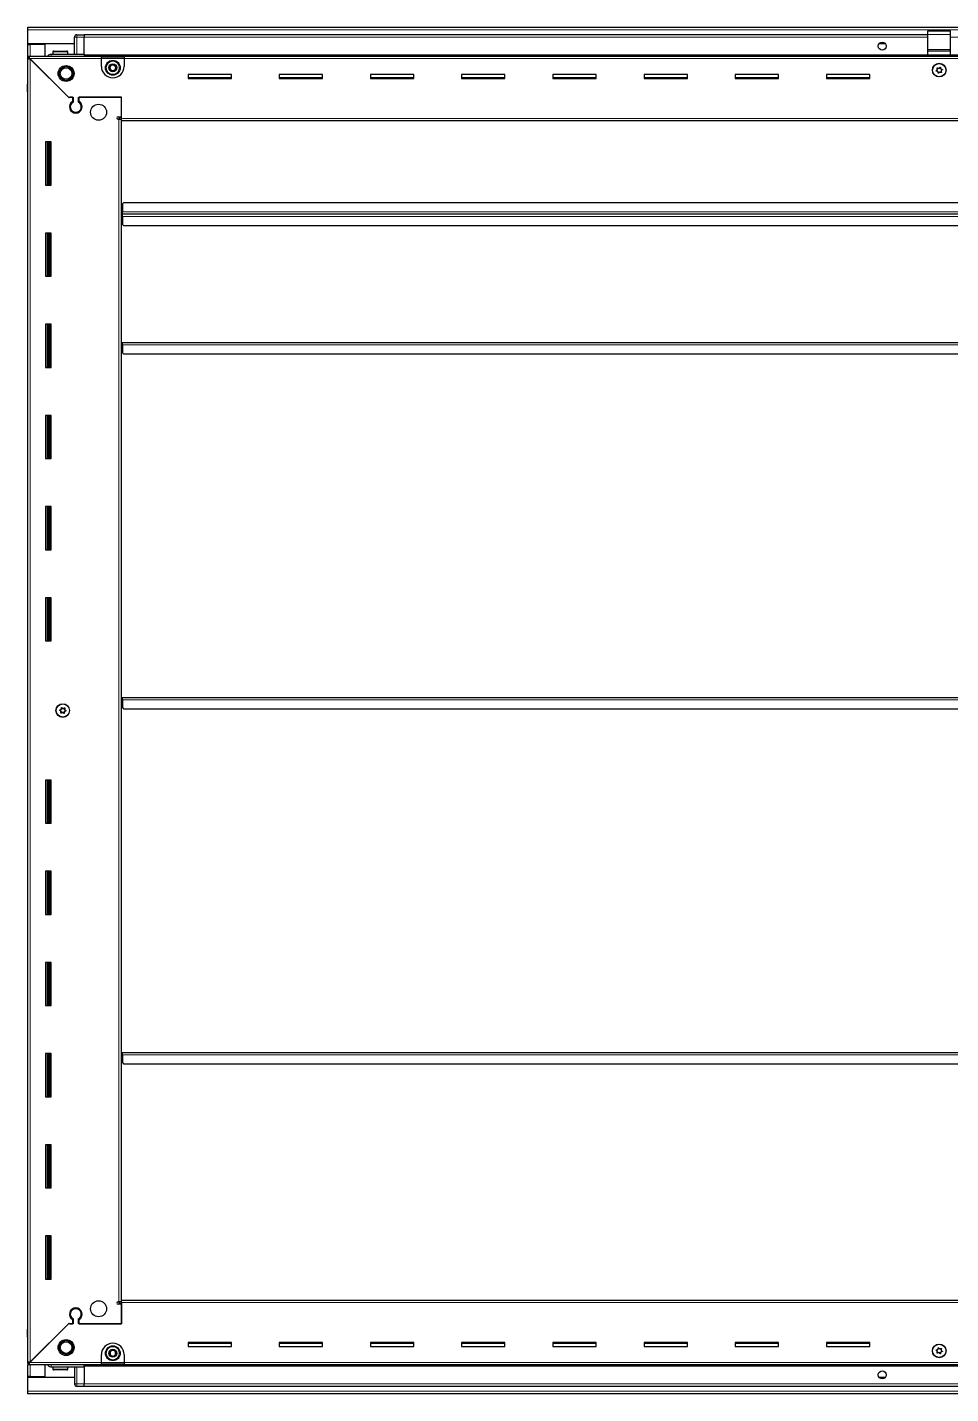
# Model space of a CAD drawing. Header units: millimetres. Extents: x 1132 to 6273, y -599 to 2283.
# Drawn here: x 4597 to 5407, y 848 to 2047 of the extents above; entities that cross this region are included whole.
import ezdxf

# ---------------------------------------------------------------- set-up
doc = ezdxf.new("R2010")
doc.units = ezdxf.units.MM

msp = doc.modelspace()

# ---------------------------------------------------------------- linework, layer by layer
at = {"color": 7, "linetype": 'Continuous', "lineweight": 25}
for p, q in [((4597.6, 2046.6), (6196.6, 2046.6)), ((4597.6, 2044.5), (4597.6, 2046.6)), ((4597.6, 2032.1), (4597.6, 2044.5)), ((4639.28, 2039.6), (4639.28, 2039.6)), ((4640.6, 2040.1), (4647.1, 2040.1)), ((4640.6, 2040.1), (4647.1, 2040.1)), ((4647.1, 2040.1), (4647.1, 2040.1)), ((4647.1, 2040.1), (4647.1, 2040.1)), ((4647.1, 2040.1), (4647.1, 2038.1)), ((5387.1, 2039.95), (4647.1, 2039.95)), ((5387.1, 2043.6), (5407.1, 2043.6)), ((5387.1, 2040.34), (5387.1, 2043.6)), ((5387.1, 2027.19), (5387.1, 2040.34)), ((5407.1, 2040.34), (5407.1, 2043.6)), ((5407.1, 2027.19), (5407.1, 2040.34)), ((4638.6, 2032.1), (4597.6, 2032.1)), ((4597.6, 2031.6), (4597.6, 2032.1)), ((4597.6, 2021.35), (4597.6, 2031.6)), ((4597.6, 2031.6), (4599.7, 2031.6)), ((4599.1, 2031.6), (4599.1, 2032.1)), ((4612.6, 2031.6), (4599.7, 2031.6)), ((4612.6, 2021.35), (4612.6, 2031.6)), ((4638.6, 2023.1), (4638.6, 2038.1)), ((4647.1, 2023.1), (4647.1, 2038.1)), ((5349.97, 2032.1), (5344.23, 2032.1)), ((5387.1, 2026.1), (5387.1, 2027.19)), ((5407.1, 2026.1), (5407.1, 2027.19)), ((4597.6, 2019.85), (4597.6, 2021.35)), ((4597.6, 2021.35), (4598.6, 2021.35)), ((4597.6, 2019.35), (4597.6, 2019.85)), ((4597.6, 2019.85), (4598.6, 2019.85)), ((4597.6, 874.85), (4597.6, 2019.35)), ((4599.1, 2019.35), (4597.6, 2019.35)), ((4598.6, 2021.35), (4662.1, 2021.35)), ((4598.6, 2019.85), (4598.6, 2021.35)), ((4599.2, 2019.25), (4633.1, 1985.35)), ((4633.8, 1984.65), (4599.7, 2018.75)), ((4618.1, 2023.1), (4647.1, 2023.1)), ((4619.6, 2025), (4619.6, 2023.1)), ((4620.4, 2025.8), (4631.8, 2025.8)), ((4632.6, 2023.1), (4632.6, 2025)), ((4647.1, 2023.1), (4647.1, 2022.6)), ((4647.1, 2021.95), (6147.1, 2021.95)), ((4662.1, 2019.25), (4662.1, 2021.35)), ((4662.1, 2021.35), (4682.1, 2021.35)), ((4662.1, 2019.85), (4682.1, 2019.85)), ((4662.1, 2012.35), (4662.1, 2019.25)), ((4682.1, 2021.35), (6112.1, 2021.35)), ((4682.1, 2021.35), (4682.1, 2019.25)), ((4682.1, 2019.25), (4682.1, 2012.35)), ((5387.1, 2026.1), (5407.1, 2026.1)), ((5387.1, 2022.6), (5387.1, 2026.1)), ((5387.1, 2022.6), (5407.1, 2022.6)), ((5391.1, 2022.6), (5391.1, 2021.95)), ((5393.6, 2021.95), (5393.6, 2022.6)), ((5400.6, 2021.95), (5400.6, 2022.6)), ((5403.1, 2021.95), (5403.1, 2022.6)), ((5407.1, 2022.6), (5407.1, 2026.1)), ((4776.1, 2005.1), (4738.1, 2005.1)), ((4738.1, 2005.1), (4738.1, 2001.6)), ((4776.1, 2002.35), (4738.1, 2002.35)), ((4776.1, 2001.6), (4776.1, 2005.1)), ((4856.1, 2005.1), (4818.1, 2005.1)), ((4818.1, 2005.1), (4818.1, 2001.6)), ((4856.1, 2002.35), (4818.1, 2002.35)), ((4856.1, 2001.6), (4856.1, 2005.1)), ((4936.1, 2005.1), (4898.1, 2005.1)), ((4898.1, 2005.1), (4898.1, 2001.6)), ((4936.1, 2002.35), (4898.1, 2002.35)), ((4936.1, 2001.6), (4936.1, 2005.1)), ((5016.1, 2005.1), (4978.1, 2005.1)), ((4978.1, 2005.1), (4978.1, 2001.6)), ((5016.1, 2002.35), (4978.1, 2002.35)), ((5016.1, 2001.6), (5016.1, 2005.1)), ((5096.1, 2005.1), (5058.1, 2005.1)), ((5058.1, 2005.1), (5058.1, 2001.6)), ((5096.1, 2002.35), (5058.1, 2002.35)), ((5096.1, 2001.6), (5096.1, 2005.1)), ((5176.1, 2005.1), (5138.1, 2005.1)), ((5138.1, 2005.1), (5138.1, 2001.6)), ((5176.1, 2002.35), (5138.1, 2002.35)), ((5176.1, 2001.6), (5176.1, 2005.1)), ((5256.1, 2005.1), (5218.1, 2005.1)), ((5218.1, 2005.1), (5218.1, 2001.6)), ((5256.1, 2002.35), (5218.1, 2002.35)), ((5256.1, 2001.6), (5256.1, 2005.1)), ((5336.1, 2005.1), (5298.1, 2005.1)), ((5298.1, 2005.1), (5298.1, 2001.6)), ((5336.1, 2002.35), (5298.1, 2002.35)), ((5336.1, 2001.6), (5336.1, 2005.1)), ((4597.1, 1996.6), (4597.1, 1990.1)), ((4597.1, 1990.1), (4597.1, 1996.6)), ((4738.1, 2001.6), (4776.1, 2001.6)), ((4818.1, 2001.6), (4856.1, 2001.6)), ((4898.1, 2001.6), (4936.1, 2001.6)), ((4978.1, 2001.6), (5016.1, 2001.6)), ((5058.1, 2001.6), (5096.1, 2001.6)), ((5138.1, 2001.6), (5176.1, 2001.6)), ((5218.1, 2001.6), (5256.1, 2001.6)), ((5298.1, 2001.6), (5336.1, 2001.6)), ((4597.1, 1990.1), (4597.1, 1990.1)), ((4597.6, 1990.1), (4597.1, 1990.1)), ((4597.25, 1990.1), (4597.25, 904.1)), ((4633.1, 1985.35), (4637.3, 1985.35)), ((4634.5, 1985.35), (4633.8, 1984.65)), ((4636.6, 1985.35), (4634.5, 1985.35)), ((4636.6, 1985.35), (4636.6, 1981.46)), ((4637.3, 1985.35), (4637.3, 1981.07)), ((4641.9, 1985.35), (4679.6, 1985.35)), ((4641.9, 1981.07), (4641.9, 1985.35)), ((4642.6, 1981.46), (4642.6, 1985.35)), ((4679.6, 1985.35), (4642.6, 1985.35)), ((4679.6, 1966.7), (4679.6, 1985.35)), ((4679.6, 1968.1), (4679.6, 1985.35)), ((4637.6, 1972.49), (4637.6, 1971.73)), ((4676.75, 1968.1), (4679.6, 1968.1)), ((4679.6, 1967.1), (4677.6, 1967.1)), ((4677.6, 1967.1), (4677.6, 1966.1)), ((4679.6, 1964.6), (4679.6, 1966.7)), ((4677.5, 1966.1), (4676.75, 1966.1)), ((4677.5, 1966.1), (4679.6, 1966.1)), ((6114.6, 1964.6), (4679.6, 1964.6)), ((4679.6, 929.6), (4679.6, 1964.6)), ((4618.1, 1946.1), (4613.1, 1946.1)), ((4613.1, 1946.1), (4613.1, 1908.1)), ((4615.25, 1908.1), (4615.25, 1946.1)), ((4617.04, 1908.1), (4617.04, 1946.1)), ((4617.08, 1908.1), (4617.08, 1946.1)), ((4618.1, 1908.1), (4618.1, 1946.1)), ((4613.1, 1908.1), (4618.1, 1908.1)), ((4680.35, 1882.6), (4679.6, 1882.6)), ((4680.6, 1885.45), (4680.35, 1885.45)), ((4680.35, 1885.45), (4680.35, 1882.6)), ((4680.35, 1882.6), (4680.35, 1879.75)), ((4681.6, 1892.6), (4680.6, 1891.6)), ((4680.6, 1891.6), (4680.6, 1884.7)), ((4680.6, 1882.6), (4680.6, 1884.7)), ((4680.6, 1880.5), (4680.6, 1882.6)), ((6113.6, 1882.6), (4680.6, 1882.6)), ((6112.6, 1892.6), (4681.6, 1892.6)), ((4680.35, 1879.75), (4680.6, 1879.75)), ((4680.6, 1880.5), (4680.6, 1873.6)), ((4680.6, 1873.6), (4681.6, 1872.6)), ((4681.6, 1872.6), (6112.6, 1872.6)), ((4618.1, 1866.1), (4613.1, 1866.1)), ((4613.1, 1866.1), (4613.1, 1828.1)), ((4615.25, 1828.1), (4615.25, 1866.1)), ((4617.04, 1828.1), (4617.04, 1866.1)), ((4617.08, 1828.1), (4617.08, 1866.1)), ((4618.1, 1828.1), (4618.1, 1866.1)), ((4613.1, 1828.1), (4618.1, 1828.1)), ((4618.1, 1786.1), (4613.1, 1786.1)), ((4613.1, 1786.1), (4613.1, 1748.1)), ((4615.25, 1748.1), (4615.25, 1786.1)), ((4617.04, 1748.1), (4617.04, 1786.1)), ((4617.08, 1748.1), (4617.08, 1786.1)), ((4618.1, 1748.1), (4618.1, 1786.1)), ((4679.6, 1770.1), (4680.35, 1770.1)), ((4680.35, 1770.1), (4680.35, 1767.25)), ((4680.35, 1767.25), (4680.6, 1767.25)), ((4680.6, 1768), (4680.6, 1770.1)), ((4680.6, 1770.1), (6113.6, 1770.1)), ((4680.6, 1768), (4680.6, 1761.1)), ((4680.6, 1761.1), (4681.6, 1760.1)), ((4681.6, 1760.1), (6112.6, 1760.1)), ((4613.1, 1748.1), (4618.1, 1748.1)), ((4618.1, 1706.1), (4613.1, 1706.1)), ((4613.1, 1706.1), (4613.1, 1668.1)), ((4615.25, 1668.1), (4615.25, 1706.1)), ((4617.04, 1668.1), (4617.04, 1706.1)), ((4617.08, 1668.1), (4617.08, 1706.1)), ((4618.1, 1668.1), (4618.1, 1706.1)), ((4613.1, 1668.1), (4618.1, 1668.1)), ((4618.1, 1626.1), (4613.1, 1626.1)), ((4613.1, 1626.1), (4613.1, 1588.1)), ((4615.25, 1588.1), (4615.25, 1626.1)), ((4617.04, 1588.1), (4617.04, 1626.1)), ((4617.08, 1588.1), (4617.08, 1626.1)), ((4618.1, 1588.1), (4618.1, 1626.1)), ((4613.1, 1588.1), (4618.1, 1588.1)), ((4618.1, 1546.1), (4613.1, 1546.1)), ((4613.1, 1546.1), (4613.1, 1508.1)), ((4615.25, 1508.1), (4615.25, 1546.1)), ((4617.04, 1508.1), (4617.04, 1546.1)), ((4617.08, 1508.1), (4617.08, 1546.1)), ((4618.1, 1508.1), (4618.1, 1546.1)), ((4613.1, 1508.1), (4618.1, 1508.1)), ((4679.6, 1458.6), (4680.35, 1458.6)), ((4680.35, 1458.6), (4680.35, 1455.75)), ((4680.35, 1455.75), (4680.6, 1455.75)), ((4680.6, 1456.5), (4680.6, 1458.6)), ((4680.6, 1458.6), (6113.6, 1458.6)), ((4680.6, 1456.5), (4680.6, 1449.6)), ((4680.6, 1449.6), (4681.6, 1448.6)), ((4681.6, 1448.6), (6112.6, 1448.6)), ((4618.1, 1386.1), (4613.1, 1386.1)), ((4613.1, 1386.1), (4613.1, 1348.1)), ((4615.25, 1348.1), (4615.25, 1386.1)), ((4617.04, 1348.1), (4617.04, 1386.1)), ((4617.08, 1348.1), (4617.08, 1386.1)), ((4618.1, 1348.1), (4618.1, 1386.1)), ((4613.1, 1348.1), (4618.1, 1348.1)), ((4618.1, 1306.1), (4613.1, 1306.1)), ((4613.1, 1306.1), (4613.1, 1268.1)), ((4615.25, 1268.1), (4615.25, 1306.1)), ((4617.04, 1268.1), (4617.04, 1306.1)), ((4617.08, 1268.1), (4617.08, 1306.1)), ((4618.1, 1268.1), (4618.1, 1306.1)), ((4613.1, 1268.1), (4618.1, 1268.1)), ((4618.1, 1226.1), (4613.1, 1226.1)), ((4613.1, 1226.1), (4613.1, 1188.1)), ((4615.25, 1188.1), (4615.25, 1226.1)), ((4617.04, 1188.1), (4617.04, 1226.1)), ((4617.08, 1188.1), (4617.08, 1226.1)), ((4618.1, 1188.1), (4618.1, 1226.1)), ((4613.1, 1188.1), (4618.1, 1188.1)), ((4618.1, 1146.1), (4613.1, 1146.1)), ((4613.1, 1146.1), (4613.1, 1108.1)), ((4615.25, 1108.1), (4615.25, 1146.1)), ((4617.04, 1108.1), (4617.04, 1146.1)), ((4617.08, 1108.1), (4617.08, 1146.1)), ((4618.1, 1108.1), (4618.1, 1146.1)), ((4679.6, 1147.1), (4680.35, 1147.1)), ((4680.35, 1147.1), (4680.35, 1144.25)), ((4680.35, 1144.25), (4680.6, 1144.25)), ((4680.6, 1145), (4680.6, 1147.1)), ((4680.6, 1147.1), (6113.6, 1147.1)), ((4680.6, 1145), (4680.6, 1138.1)), ((4680.6, 1138.1), (4681.6, 1137.1)), ((4681.6, 1137.1), (6112.6, 1137.1)), ((4613.1, 1108.1), (4618.1, 1108.1)), ((4618.1, 1066.1), (4613.1, 1066.1)), ((4613.1, 1066.1), (4613.1, 1028.1)), ((4615.25, 1028.1), (4615.25, 1066.1)), ((4617.04, 1028.1), (4617.04, 1066.1)), ((4617.08, 1028.1), (4617.08, 1066.1)), ((4618.1, 1028.1), (4618.1, 1066.1)), ((4613.1, 1028.1), (4618.1, 1028.1)), ((4618.1, 986.1), (4613.1, 986.1)), ((4613.1, 986.1), (4613.1, 948.1)), ((4615.25, 948.1), (4615.25, 986.1)), ((4617.04, 948.1), (4617.04, 986.1)), ((4617.08, 948.1), (4617.08, 986.1)), ((4618.1, 948.1), (4618.1, 986.1)), ((4613.1, 948.1), (4618.1, 948.1)), ((4676.75, 928.1), (4677.5, 928.1)), ((4679.6, 926.1), (4676.75, 926.1)), ((4679.6, 928.1), (4677.5, 928.1)), ((4677.6, 928.1), (4677.6, 927.1)), ((4677.6, 927.1), (4679.6, 927.1)), ((4679.6, 927.5), (4679.6, 929.6)), ((4679.6, 929.6), (6114.6, 929.6)), ((4679.6, 927.5), (4679.6, 908.85)), ((4679.6, 908.85), (4679.6, 926.1)), ((4636.6, 912.74), (4636.6, 908.85)), ((4637.3, 913.14), (4637.3, 908.85)), ((4637.6, 922.48), (4637.6, 921.72)), ((4641.9, 908.85), (4641.9, 913.14)), ((4642.6, 908.85), (4642.6, 912.74)), ((4597.1, 904.1), (4597.1, 904.1)), ((4597.1, 897.6), (4597.1, 904.1)), ((4597.1, 904.1), (4597.1, 904.1)), ((4597.1, 904.1), (4597.1, 897.6)), ((4597.6, 904.1), (4597.1, 904.1)), ((4633.1, 908.85), (4599.2, 874.95)), ((4599.7, 875.45), (4633.8, 909.55)), ((4637.3, 908.85), (4633.1, 908.85)), ((4633.8, 909.55), (4634.5, 908.85)), ((4634.5, 908.85), (4636.6, 908.85)), ((4679.6, 908.85), (4641.9, 908.85)), ((4642.6, 908.85), (4679.6, 908.85)), ((4597.6, 896.28), (4597.6, 896.28)), ((4776.1, 892.6), (4738.1, 892.6)), ((4738.1, 892.6), (4738.1, 889.1)), ((4738.1, 891.85), (4776.1, 891.85)), ((4738.1, 889.1), (4776.1, 889.1)), ((4776.1, 889.1), (4776.1, 892.6)), ((4856.1, 892.6), (4818.1, 892.6)), ((4818.1, 892.6), (4818.1, 889.1)), ((4818.1, 891.85), (4856.1, 891.85)), ((4818.1, 889.1), (4856.1, 889.1)), ((4856.1, 889.1), (4856.1, 892.6)), ((4936.1, 892.6), (4898.1, 892.6)), ((4898.1, 892.6), (4898.1, 889.1)), ((4898.1, 891.85), (4936.1, 891.85)), ((4898.1, 889.1), (4936.1, 889.1)), ((4936.1, 889.1), (4936.1, 892.6)), ((5016.1, 892.6), (4978.1, 892.6)), ((4978.1, 892.6), (4978.1, 889.1)), ((4978.1, 891.85), (5016.1, 891.85)), ((4978.1, 889.1), (5016.1, 889.1)), ((5016.1, 889.1), (5016.1, 892.6)), ((5096.1, 892.6), (5058.1, 892.6)), ((5058.1, 892.6), (5058.1, 889.1)), ((5058.1, 891.85), (5096.1, 891.85)), ((5058.1, 889.1), (5096.1, 889.1)), ((5096.1, 889.1), (5096.1, 892.6)), ((5176.1, 892.6), (5138.1, 892.6)), ((5138.1, 892.6), (5138.1, 889.1)), ((5138.1, 891.85), (5176.1, 891.85)), ((5138.1, 889.1), (5176.1, 889.1)), ((5176.1, 889.1), (5176.1, 892.6)), ((5256.1, 892.6), (5218.1, 892.6)), ((5218.1, 892.6), (5218.1, 889.1)), ((5218.1, 891.85), (5256.1, 891.85)), ((5218.1, 889.1), (5256.1, 889.1)), ((5256.1, 889.1), (5256.1, 892.6)), ((5336.1, 892.6), (5298.1, 892.6)), ((5298.1, 892.6), (5298.1, 889.1)), ((5298.1, 891.85), (5336.1, 891.85)), ((5298.1, 889.1), (5336.1, 889.1)), ((5336.1, 889.1), (5336.1, 892.6)), ((4662.1, 874.95), (4662.1, 881.85)), ((4682.1, 881.85), (4682.1, 874.95)), ((4597.6, 874.35), (4597.6, 874.85)), ((4599.1, 874.85), (4597.6, 874.85)), ((4597.6, 874.35), (4597.6, 872.85)), ((4598.6, 874.35), (4597.6, 874.35)), ((4597.6, 862.6), (4597.6, 872.85)), ((4598.6, 872.85), (4597.6, 872.85)), ((4598.6, 874.35), (4598.6, 872.85)), ((4662.1, 872.85), (4598.6, 872.85)), ((4612.6, 862.6), (4612.6, 872.85)), ((4618.1, 871.1), (4647.1, 871.1)), ((4619.6, 871.1), (4619.6, 869.2)), ((4624.17, 868.4), (4620.4, 868.4)), ((4631.8, 868.4), (4624.17, 868.4)), ((4632.6, 869.2), (4632.6, 871.1)), ((4638.6, 871.1), (4638.6, 856.1)), ((6147.1, 872.25), (4647.1, 872.25)), ((4647.1, 871.1), (4647.1, 871.6)), ((4647.1, 871.1), (4647.1, 856.1)), ((4662.1, 872.85), (4662.1, 874.95)), ((4682.1, 874.35), (4662.1, 874.35)), ((4682.1, 872.85), (4662.1, 872.85)), ((4682.1, 874.95), (4682.1, 872.85)), ((6112.1, 872.85), (4682.1, 872.85)), ((4599.7, 862.6), (4597.6, 862.6)), ((4597.6, 862.1), (4597.6, 862.6)), ((4597.6, 849.7), (4597.6, 862.1)), ((4597.6, 862.1), (4638.6, 862.1)), ((4599.1, 862.1), (4599.1, 862.6)), ((4599.7, 862.6), (4612.6, 862.6)), ((4638.6, 856.1), (4638.6, 856.1)), ((4640.6, 854.1), (4647.1, 854.1)), ((4640.6, 854.1), (4647.1, 854.1)), ((4647.1, 854.1), (4647.1, 856.1)), ((4647.1, 854.25), (6147.1, 854.25)), ((4647.1, 854.1), (4647.1, 854.1)), ((5344.23, 862.1), (5349.97, 862.1)), ((4597.6, 847.6), (4597.6, 849.7)), ((6196.6, 847.6), (4597.6, 847.6))]:
    msp.add_line(p, q, dxfattribs=at)
at = {"color": 8, "linetype": 'Continuous', "lineweight": 18}
for p, q in [((6196.6, 2044.5), (4597.6, 2044.5)), ((4640.6, 2040.1), (4640.6, 2038.1)), ((5387.1, 2040.34), (5407.1, 2040.34)), ((4599.7, 2031.6), (4599.7, 2032.1)), ((4599.7, 2021.35), (4599.7, 2031.6)), ((4638.6, 2038.1), (4640.6, 2038.1)), ((4640.6, 2038.1), (4640.6, 2023.1)), ((4647.1, 2038.1), (4640.6, 2038.1)), ((5387.1, 2037.95), (4647.1, 2037.95)), ((5387.1, 2027.19), (5407.1, 2027.19)), ((6147.1, 2037.95), (5407.1, 2037.95)), ((4662.1, 2019.25), (4599.2, 2019.25)), ((4599.7, 2018.75), (4599.7, 875.45)), ((4619.6, 2025), (4632.6, 2025)), ((5387.1, 2022.6), (4647.1, 2022.6)), ((6147.1, 2021.37), (4647.1, 2021.37)), ((4662.1, 2019.25), (4682.1, 2019.25)), ((6112.1, 2019.25), (4682.1, 2019.25)), ((5393.1, 2021.95), (5393.1, 2022.6)), ((5401.1, 2021.95), (5401.1, 2022.6)), ((6147.1, 2022.6), (5407.1, 2022.6)), ((4597.6, 1996.6), (4597.1, 1996.6)), ((4679.6, 1966.7), (6114.6, 1966.7)), ((4677.5, 928.1), (4677.5, 1966.1)), ((4614.6, 1946.1), (4614.6, 1908.1)), ((4615.84, 1946.1), (4615.84, 1908.1)), ((6113.6, 1884.7), (4680.6, 1884.7)), ((4680.6, 1880.5), (6113.6, 1880.5)), ((4614.6, 1866.1), (4614.6, 1828.1)), ((4615.84, 1866.1), (4615.84, 1828.1)), ((4614.6, 1786.1), (4614.6, 1748.1)), ((4615.84, 1786.1), (4615.84, 1748.1)), ((4680.6, 1768), (6113.6, 1768)), ((4614.6, 1706.1), (4614.6, 1668.1)), ((4615.84, 1706.1), (4615.84, 1668.1)), ((4614.6, 1626.1), (4614.6, 1588.1)), ((4615.84, 1626.1), (4615.84, 1588.1)), ((4614.6, 1546.1), (4614.6, 1508.1)), ((4615.84, 1546.1), (4615.84, 1508.1)), ((4680.6, 1456.5), (6113.6, 1456.5)), ((4614.6, 1386.1), (4614.6, 1348.1)), ((4615.84, 1386.1), (4615.84, 1348.1)), ((4614.6, 1306.1), (4614.6, 1268.1)), ((4615.84, 1306.1), (4615.84, 1268.1)), ((4614.6, 1226.1), (4614.6, 1188.1)), ((4615.84, 1226.1), (4615.84, 1188.1)), ((4614.6, 1146.1), (4614.6, 1108.1)), ((4615.84, 1146.1), (4615.84, 1108.1)), ((4680.6, 1145), (6113.6, 1145)), ((4614.6, 1066.1), (4614.6, 1028.1)), ((4615.84, 1066.1), (4615.84, 1028.1)), ((4614.6, 986.1), (4614.6, 948.1)), ((4615.84, 986.1), (4615.84, 948.1)), ((6114.6, 927.5), (4679.6, 927.5)), ((4597.6, 897.6), (4597.1, 897.6)), ((4599.2, 874.95), (4662.1, 874.95)), ((4599.7, 862.6), (4599.7, 872.85)), ((4623.9, 869.2), (4619.6, 869.2)), ((4632.6, 869.2), (4623.9, 869.2)), ((4640.6, 856.1), (4640.6, 871.1)), ((4647.1, 872.84), (6147.1, 872.84)), ((4647.1, 871.6), (6147.1, 871.6)), ((4682.1, 874.95), (4662.1, 874.95)), ((4682.1, 874.95), (6112.1, 874.95)), ((4599.7, 862.1), (4599.7, 862.6)), ((4638.6, 856.1), (4640.6, 856.1)), ((4640.6, 854.1), (4640.6, 856.1)), ((4647.1, 856.1), (4640.6, 856.1)), ((4647.1, 856.25), (6147.1, 856.25)), ((6196.6, 849.7), (4597.6, 849.7))]:
    msp.add_line(p, q, dxfattribs=at)
at = {"color": 7, "linetype": 'Continuous', "lineweight": 25}
for centre, radius in [((5347.1, 2030.1), 3.5), ((4672.1, 2011.1), 6.5), ((4672.1, 2011.1), 3.46), ((5397.1, 2009.1), 6), ((5397.1, 2008.95), 5.79), ((4631.1, 2006.1), 7), ((4631.1, 2006.1), 6.02), ((4631.1, 2006.1), 5.1), ((5397.1, 2008.95), 1.85), ((4659.6, 1972.1), 7), ((4628.1, 1447.1), 6), ((4628.25, 1447.1), 5.79), ((4628.25, 1447.1), 1.85), ((4659.6, 922.1), 7), ((4631.1, 888.1), 7), ((4631.1, 888.1), 6.03), ((4631.1, 888.1), 5.1), ((4672.1, 883.1), 6.5), ((5397.1, 885.1), 6), ((5397.1, 885.25), 5.79), ((4672.1, 883.1), 3.46), ((5397.1, 885.25), 1.85), ((5347.1, 864.1), 3.5)]:
    msp.add_circle(centre, radius, dxfattribs=at)
at = {"color": 8, "linetype": 'Continuous', "lineweight": 18}
for centre in [(4672.1, 2011.1), (4672.1, 883.1)]:
    msp.add_circle(centre, 5.7, dxfattribs=at)
at = {"color": 7, "linetype": 'Continuous', "lineweight": 25}
for centre, radius, start, end in [((4640.6, 2038.1), 2, 90, 180), ((4640.6, 2038.1), 2, 90, 131.40962), ((4620.4, 2025), 0.8, 90, 180), ((4631.8, 2025), 0.8, 0, 90), ((4638.4, 2023.3), 0.2, 270, 0), ((4672.1, 2012.35), 10, 180, 270), ((4672.1, 2011.1), 2.5, 134.01559, 194.01559), ((4672.1, 2011.1), 2.5, 194.01559, 254.01559), ((4672.1, 2011.1), 2.5, 74.01559, 134.01559), ((4672.1, 2011.1), 2.5, 254.01559, 314.01559), ((4672.1, 2012.35), 10, 270, 0), ((4672.1, 2011.1), 2.5, 14.01559, 74.01559), ((4672.1, 2011.1), 2.5, 314.01559, 14.01559), ((4599.1, 1996.6), 2, 138.59038, 180), ((4639.6, 1976.85), 5.5, 123.05573, 56.94427), ((4639.6, 1976.85), 4.8, 118.63099, 61.36901), ((4676.75, 1967.1), 1, 90, 270), ((4676.75, 927.1), 1, 90, 270), ((4639.6, 917.35), 5.5, 303.05573, 236.94427), ((4639.6, 917.35), 4.8, 298.63099, 241.36901), ((4599.1, 897.6), 2, 180, 221.39416), ((4672.1, 881.85), 10, 90, 180), ((4672.1, 881.85), 10, 0, 90), ((4672.1, 883.1), 2.5, 127.47401, 187.47401), ((4672.1, 883.1), 2.5, 187.47401, 247.47401), ((4672.1, 883.1), 2.5, 67.47401, 127.47401), ((4672.1, 883.1), 2.5, 247.47401, 307.47401), ((4672.1, 883.1), 2.5, 7.47401, 67.47401), ((4672.1, 883.1), 2.5, 307.47401, 7.47401), ((4620.4, 869.2), 0.8, 180, 270), ((4631.8, 869.2), 0.8, 270, 0), ((4638.4, 870.9), 0.2, 0, 90), ((4640.6, 856.1), 2, 180, 270), ((4640.6, 856.1), 2, 180, 270)]:
    msp.add_arc(centre, radius, start, end, dxfattribs=at)
for points, knots in [([(4597.6, 2019.35), (4597.63, 2019.31), (4597.68, 2019.22), (4598.07, 2019.09), (4598.63, 2018.95), (4599.21, 2018.84), (4599.57, 2018.78), (4599.7, 2018.75)], [0, 0, 0, 0, 0.2302553, 0.4485219, 0.6667858, 0.8850496, 1, 1, 1, 1]), ([(4599.2, 2019.25), (4599.15, 2019.51), (4599.06, 2020), (4598.93, 2020.64), (4598.8, 2021.11), (4598.69, 2021.33), (4598.62, 2021.35), (4598.6, 2021.35)], [0, 0, 0, 0, 0.2302553, 0.4485219, 0.6667858, 0.8850496, 1, 1, 1, 1]), ([(4614.89, 2021.35), (4615, 2021.55), (4615.39, 2022.2), (4616.55, 2022.91), (4617.58, 2023.04), (4618.1, 2023.1)], [0, 0, 0, 0, 0.1822499, 0.5911249, 1, 1, 1, 1]), ([(4647.1, 2023.1), (4647.1, 2023.07), (4647.1, 2022.99), (4647.1, 2022.37), (4647.1, 2021.79), (4647.1, 2021.4), (4647.1, 2021.37)], [0, 0, 0, 0, 0.3242788, 0.6485576, 0.9728365, 1, 1, 1, 1]), ([(4669.32, 2011.9), (4669.7, 2012.26), (4670.39, 2012.93), (4671.08, 2013.59), (4671.4, 2013.91)], [0, 0, 0, 0, 0.5346859, 1, 1, 1, 1]), ([(4670.02, 2009.1), (4669.94, 2009.43), (4669.74, 2010.23), (4669.5, 2011.2), (4669.36, 2011.78), (4669.32, 2011.9)], [0, 0, 0, 0, 0.3629006, 0.8668753, 1, 1, 1, 1]), ([(4672.8, 2008.3), (4672.3, 2008.45), (4671.38, 2008.71), (4670.45, 2008.98), (4670.02, 2009.1)], [0, 0, 0, 0, 0.5346859, 1, 1, 1, 1]), ([(4671.4, 2013.91), (4671.9, 2013.76), (4672.82, 2013.5), (4673.75, 2013.23), (4674.18, 2013.11)], [0, 0, 0, 0, 0.5346859, 1, 1, 1, 1]), ([(4674.88, 2010.31), (4674.5, 2009.95), (4673.81, 2009.28), (4673.12, 2008.61), (4672.8, 2008.3)], [0, 0, 0, 0, 0.5346859, 1, 1, 1, 1]), ([(4674.18, 2013.11), (4674.21, 2012.99), (4674.35, 2012.41), (4674.59, 2011.44), (4674.79, 2010.64), (4674.88, 2010.31)], [0, 0, 0, 0, 0.1331247, 0.6370994, 1, 1, 1, 1]), ([(5395.22, 2011.03), (5395.21, 2011.02), (5395.19, 2010.99), (5395.18, 2010.94), (5395.19, 2010.79), (5395.29, 2010.42), (5395.43, 2009.89), (5395.26, 2009.28), (5394.9, 2008.91), (5394.6, 2008.66), (5394.42, 2008.5), (5394.37, 2008.42), (5394.36, 2008.38), (5394.37, 2008.35), (5394.38, 2008.32), (5394.43, 2008.27), (5394.68, 2008.18), (5395.15, 2008.07), (5395.79, 2007.76), (5396.04, 2007.09), (5396.1, 2006.62), (5396.17, 2006.36), (5396.21, 2006.31), (5396.24, 2006.29), (5396.27, 2006.28), (5396.31, 2006.29), (5396.35, 2006.3), (5396.41, 2006.35), (5396.58, 2006.5), (5396.85, 2006.77), (5397.26, 2007.09), (5397.88, 2007.2), (5398.39, 2007.01), (5398.76, 2006.88), (5398.9, 2006.86), (5398.96, 2006.87), (5398.99, 2006.88), (5399.01, 2006.92), (5399.02, 2006.97), (5399.01, 2007.12), (5398.91, 2007.49), (5398.77, 2008.01), (5398.94, 2008.62), (5399.3, 2009), (5399.6, 2009.25), (5399.78, 2009.41), (5399.83, 2009.49), (5399.84, 2009.53), (5399.83, 2009.56), (5399.82, 2009.59), (5399.77, 2009.63), (5399.52, 2009.73), (5399.05, 2009.84), (5398.41, 2010.15), (5398.16, 2010.81), (5398.1, 2011.29), (5398.03, 2011.54), (5397.99, 2011.6), (5397.96, 2011.62), (5397.93, 2011.63), (5397.89, 2011.62), (5397.86, 2011.6), (5397.79, 2011.56), (5397.62, 2011.41), (5397.35, 2011.14), (5396.94, 2010.82), (5396.32, 2010.71), (5395.81, 2010.89), (5395.44, 2011.03), (5395.3, 2011.05), (5395.24, 2011.04), (5395.22, 2011.03), (5395.22, 2011.03)], [0, 0, 0, 0, 0.0020087, 0.00442, 0.0093647, 0.0255282, 0.0677053, 0.0957862, 0.1246456, 0.1503415, 0.1605194, 0.1633943, 0.1656965, 0.1672448, 0.1688741, 0.1707699, 0.1786058, 0.2119941, 0.2499945, 0.2879948, 0.3213831, 0.329219, 0.3311148, 0.3327441, 0.3342924, 0.3362166, 0.3385353, 0.3413178, 0.349662, 0.3753578, 0.4042173, 0.4322982, 0.4744753, 0.4906388, 0.4966691, 0.49844, 0.5, 0.5020087, 0.50442, 0.5093647, 0.5255282, 0.5677053, 0.5957862, 0.6246456, 0.6503415, 0.6605194, 0.6633943, 0.6656965, 0.6672448, 0.6688741, 0.6707699, 0.6786058, 0.7119941, 0.7499945, 0.7879948, 0.8213831, 0.829219, 0.8311148, 0.8327441, 0.8342924, 0.8362166, 0.8385353, 0.8413178, 0.849662, 0.8753578, 0.9042173, 0.9322982, 0.9744753, 0.9906388, 0.9966691, 0.99844, 1, 1, 1, 1]), ([(4629.89, 1449.38), (4629.88, 1449.38), (4629.85, 1449.39), (4629.79, 1449.39), (4629.65, 1449.35), (4629.31, 1449.18), (4628.82, 1448.93), (4628.19, 1448.97), (4627.76, 1449.25), (4627.45, 1449.49), (4627.25, 1449.63), (4627.17, 1449.66), (4627.12, 1449.67), (4627.09, 1449.65), (4627.07, 1449.63), (4627.03, 1449.57), (4626.99, 1449.31), (4626.98, 1448.83), (4626.81, 1448.14), (4626.21, 1447.76), (4625.76, 1447.6), (4625.52, 1447.48), (4625.48, 1447.42), (4625.46, 1447.4), (4625.46, 1447.36), (4625.48, 1447.33), (4625.5, 1447.3), (4625.56, 1447.24), (4625.74, 1447.1), (4626.06, 1446.9), (4626.46, 1446.57), (4626.7, 1445.98), (4626.62, 1445.44), (4626.56, 1445.06), (4626.57, 1444.91), (4626.59, 1444.85), (4626.61, 1444.83), (4626.65, 1444.82), (4626.71, 1444.82), (4626.85, 1444.86), (4627.19, 1445.03), (4627.68, 1445.27), (4628.31, 1445.24), (4628.75, 1444.96), (4629.05, 1444.72), (4629.25, 1444.58), (4629.34, 1444.55), (4629.38, 1444.54), (4629.41, 1444.55), (4629.43, 1444.58), (4629.47, 1444.64), (4629.51, 1444.9), (4629.52, 1445.38), (4629.69, 1446.07), (4630.29, 1446.45), (4630.74, 1446.61), (4630.98, 1446.73), (4631.02, 1446.78), (4631.04, 1446.81), (4631.04, 1446.85), (4631.02, 1446.88), (4631, 1446.91), (4630.94, 1446.97), (4630.76, 1447.11), (4630.44, 1447.31), (4630.04, 1447.64), (4629.8, 1448.23), (4629.88, 1448.77), (4629.94, 1449.15), (4629.93, 1449.3), (4629.91, 1449.36), (4629.89, 1449.37), (4629.89, 1449.38)], [0, 0, 0, 0, 0.0020087, 0.00442, 0.0093647, 0.0255282, 0.0677053, 0.0957862, 0.1246456, 0.1503415, 0.1605194, 0.1633943, 0.1656965, 0.1672448, 0.1688741, 0.1707699, 0.1786058, 0.2119941, 0.2499945, 0.2879948, 0.3213831, 0.329219, 0.3311148, 0.3327441, 0.3342924, 0.3362166, 0.3385353, 0.3413178, 0.349662, 0.3753578, 0.4042173, 0.4322982, 0.4744753, 0.4906388, 0.4966691, 0.49844, 0.5, 0.5020087, 0.50442, 0.5093647, 0.5255282, 0.5677053, 0.5957862, 0.6246456, 0.6503415, 0.6605194, 0.6633943, 0.6656965, 0.6672448, 0.6688741, 0.6707699, 0.6786058, 0.7119941, 0.7499945, 0.7879948, 0.8213831, 0.829219, 0.8311148, 0.8327441, 0.8342924, 0.8362166, 0.8385353, 0.8413178, 0.849662, 0.8753578, 0.9042173, 0.9322982, 0.9744753, 0.9906388, 0.9966691, 0.99844, 1, 1, 1, 1]), ([(5395.22, 883.18), (5395.23, 883.18), (5395.25, 883.16), (5395.31, 883.16), (5395.45, 883.18), (5395.81, 883.32), (5396.32, 883.5), (5396.94, 883.39), (5397.35, 883.07), (5397.62, 882.79), (5397.8, 882.63), (5397.89, 882.59), (5397.93, 882.58), (5397.96, 882.59), (5397.99, 882.61), (5398.03, 882.66), (5398.1, 882.92), (5398.16, 883.39), (5398.41, 884.06), (5399.05, 884.37), (5399.52, 884.48), (5399.77, 884.57), (5399.82, 884.62), (5399.83, 884.65), (5399.84, 884.68), (5399.83, 884.71), (5399.81, 884.75), (5399.76, 884.82), (5399.59, 884.97), (5399.3, 885.21), (5398.94, 885.58), (5398.77, 886.19), (5398.91, 886.72), (5399.01, 887.1), (5399.02, 887.25), (5399, 887.3), (5398.98, 887.33), (5398.95, 887.35), (5398.89, 887.35), (5398.75, 887.33), (5398.39, 887.19), (5397.88, 887.01), (5397.26, 887.12), (5396.85, 887.44), (5396.58, 887.72), (5396.4, 887.88), (5396.31, 887.92), (5396.27, 887.93), (5396.24, 887.92), (5396.21, 887.9), (5396.17, 887.84), (5396.1, 887.59), (5396.04, 887.11), (5395.79, 886.45), (5395.15, 886.14), (5394.68, 886.03), (5394.43, 885.93), (5394.38, 885.89), (5394.37, 885.86), (5394.36, 885.83), (5394.37, 885.79), (5394.39, 885.76), (5394.44, 885.69), (5394.61, 885.54), (5394.9, 885.3), (5395.26, 884.92), (5395.43, 884.31), (5395.29, 883.79), (5395.19, 883.41), (5395.18, 883.26), (5395.2, 883.21), (5395.21, 883.19), (5395.22, 883.18)], [0, 0, 0, 0, 0.0020087, 0.00442, 0.0093647, 0.0255282, 0.0677053, 0.0957862, 0.1246456, 0.1503415, 0.1605194, 0.1633943, 0.1656965, 0.1672448, 0.1688741, 0.1707699, 0.1786058, 0.2119941, 0.2499945, 0.2879948, 0.3213831, 0.329219, 0.3311148, 0.3327441, 0.3342924, 0.3362166, 0.3385353, 0.3413178, 0.349662, 0.3753578, 0.4042173, 0.4322982, 0.4744753, 0.4906388, 0.4966691, 0.49844, 0.5, 0.5020087, 0.50442, 0.5093647, 0.5255282, 0.5677053, 0.5957862, 0.6246456, 0.6503415, 0.6605194, 0.6633943, 0.6656965, 0.6672448, 0.6688741, 0.6707699, 0.6786058, 0.7119941, 0.7499945, 0.7879948, 0.8213831, 0.829219, 0.8311148, 0.8327441, 0.8342924, 0.8362166, 0.8385353, 0.8413178, 0.849662, 0.8753578, 0.9042173, 0.9322982, 0.9744753, 0.9906388, 0.9966691, 0.99844, 1, 1, 1, 1]), ([(4599.7, 875.45), (4599.45, 875.41), (4598.95, 875.32), (4598.31, 875.19), (4597.85, 875.05), (4597.63, 874.94), (4597.61, 874.88), (4597.6, 874.85)], [0, 0, 0, 0, 0.2302553, 0.4485219, 0.6667858, 0.8850496, 1, 1, 1, 1]), ([(4669.43, 884.21), (4669.53, 884.29), (4670.01, 884.65), (4670.8, 885.26), (4671.45, 885.76), (4671.72, 885.97)], [0, 0, 0, 0, 0.1331247, 0.6370994, 1, 1, 1, 1]), ([(4669.81, 881.35), (4669.74, 881.86), (4669.62, 882.82), (4669.49, 883.77), (4669.43, 884.21)], [0, 0, 0, 0, 0.53468586, 1, 1, 1, 1]), ([(4672.48, 880.24), (4672, 880.44), (4671.11, 880.81), (4670.22, 881.18), (4669.81, 881.35)], [0, 0, 0, 0, 0.5346859, 1, 1, 1, 1]), ([(4671.72, 885.97), (4672.2, 885.77), (4673.09, 885.4), (4673.98, 885.03), (4674.39, 884.86)], [0, 0, 0, 0, 0.5346859, 1, 1, 1, 1]), ([(4674.77, 882), (4674.49, 881.79), (4673.84, 881.29), (4673.05, 880.68), (4672.57, 880.32), (4672.48, 880.24)], [0, 0, 0, 0, 0.3629006, 0.8668753, 1, 1, 1, 1]), ([(4674.39, 884.86), (4674.46, 884.35), (4674.58, 883.39), (4674.71, 882.44), (4674.77, 882)], [0, 0, 0, 0, 0.5346859, 1, 1, 1, 1]), ([(4598.6, 872.85), (4598.65, 872.88), (4598.74, 872.93), (4598.87, 873.33), (4599, 873.88), (4599.11, 874.46), (4599.18, 874.83), (4599.2, 874.95)], [0, 0, 0, 0, 0.2302553, 0.4485219, 0.6667858, 0.8850496, 1, 1, 1, 1]), ([(4614.89, 872.85), (4615, 872.65), (4615.39, 872.01), (4616.55, 871.3), (4617.58, 871.17), (4618.1, 871.1)], [0, 0, 0, 0, 0.1822499, 0.5911249, 1, 1, 1, 1]), ([(4647.1, 871.1), (4647.1, 871.14), (4647.1, 871.22), (4647.1, 871.84), (4647.1, 872.41), (4647.1, 872.81), (4647.1, 872.84)], [0, 0, 0, 0, 0.3242788, 0.6485576, 0.9728365, 1, 1, 1, 1])]:
    msp.add_open_spline(points, degree=3, knots=knots, dxfattribs=at)
for points in [[(4599.2, 2019.25), (4599.15, 2019.33), (4599.05, 2019.49), (4598.9, 2019.69), (4598.75, 2019.83), (4598.65, 2019.85), (4598.6, 2019.85)], [(4599.1, 2019.35), (4599.11, 2019.3), (4599.13, 2019.2), (4599.27, 2019.05), (4599.46, 2018.9), (4599.62, 2018.8), (4599.7, 2018.75)], [(4599.7, 875.45), (4599.62, 875.4), (4599.46, 875.3), (4599.27, 875.15), (4599.13, 875), (4599.11, 874.9), (4599.1, 874.85)], [(4598.6, 874.35), (4598.65, 874.36), (4598.75, 874.38), (4598.9, 874.52), (4599.05, 874.72), (4599.15, 874.88), (4599.2, 874.95)]]:
    msp.add_open_spline(points, degree=3, dxfattribs=at)
at = {"color": 8, "linetype": 'Continuous', "lineweight": 18}
for points in [[(4618.1, 2023.1), (4618.1, 2023.06), (4618.1, 2022.99), (4618.1, 2022.55), (4618.1, 2022.09), (4618.1, 2021.68), (4618.1, 2021.41), (4618.1, 2021.35)], [(4618.1, 871.1), (4618.1, 871.15), (4618.1, 871.22), (4618.1, 871.66), (4618.1, 872.11), (4618.1, 872.53), (4618.1, 872.8), (4618.1, 872.85)]]:
    msp.add_open_spline(points, degree=3, knots=[0, 0, 0, 0, 0.3597529, 0.5534142, 0.7511852, 0.9489563, 1, 1, 1, 1], dxfattribs=at)

doc.saveas('drawing.dxf')
